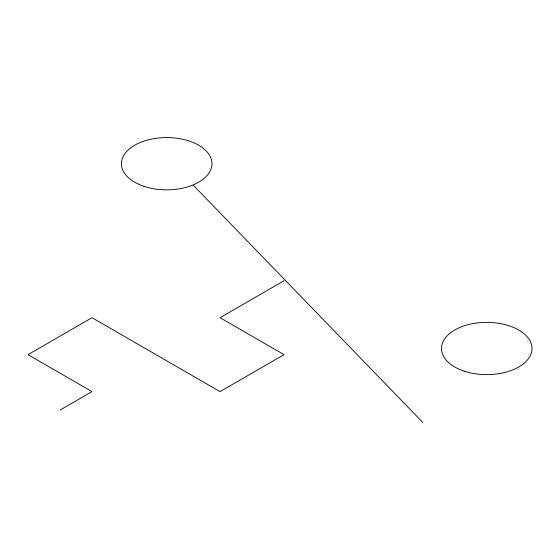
<?xml version="1.0" encoding="UTF-8"?>
<svg xmlns="http://www.w3.org/2000/svg" width="560" height="560" viewBox="0 0 560 560"><rect width="100%" height="100%" fill="white"/><g stroke="black" fill="none" stroke-linecap="round" stroke-linejoin="round"><path stroke-width="0.84" d="M60.004 410.095L92.008 391.615L28 354.662L92.008 317.702L220.031 391.615L284.039 354.662L220.031 317.702L284.039 280.749M193.361 185.276L422.73 422.415M144.06 186.354A45.262 26.131 0 0 0 211.953 163.723A45.262 26.131 0 0 0 144.06 141.085A45.262 26.131 0 0 0 144.06 186.354M464.114 371.133A45.262 26.131 0 0 0 532 348.502A45.262 26.131 0 0 0 464.114 325.871A45.262 26.131 0 0 0 464.114 371.133"/></g></svg>
